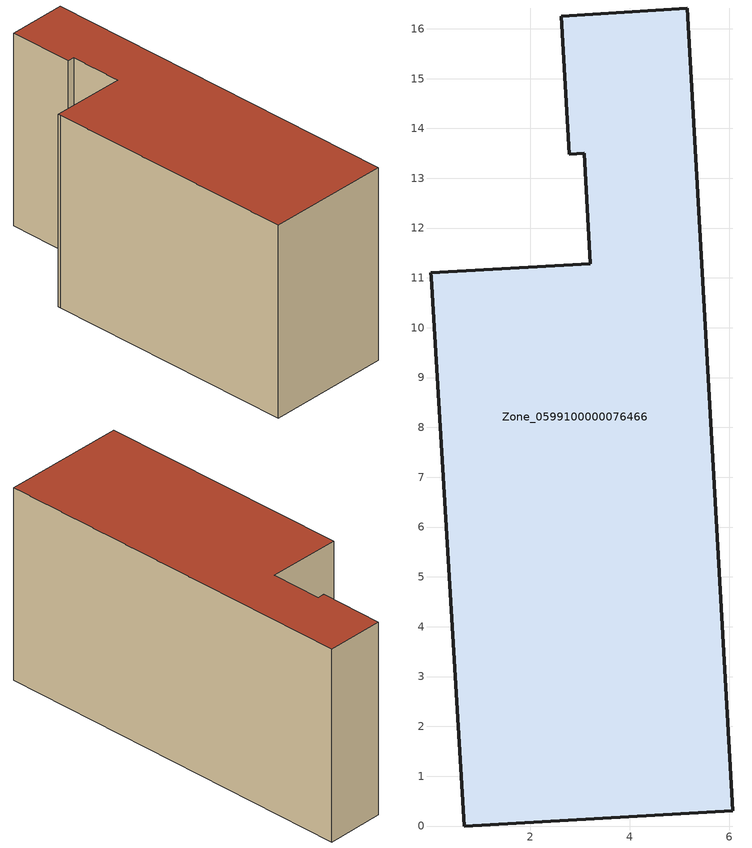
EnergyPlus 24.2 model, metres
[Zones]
Zone_0599100000076466
 floor ground (C_G): 2.63,16.26 5.16,16.42 6.06,0.31 0.68,0 0.02,11.02 0.01,11.11 3.21,11.29 3.09,13.51 2.79,13.49 z0
 wall outside (C_F): 5.16,16.42 2.63,16.26 2.79,13.49 3.09,13.51 3.21,11.29 0.01,11.11 0.02,11.02 0.68,0 6.06,0.31 5.16,16.42 z0:8.45
 roof outside (C_R): 0.01,11.11 0.02,11.02 0.68,0 6.06,0.31 5.16,16.42 2.63,16.26 2.79,13.49 3.09,13.51 3.21,11.29 z8.45
[BUILDING]
Pand.0599100000076466: North Axis=0; Terrain=City; Loads Convergence Tolerance Value=0.04; Temperature Convergence Tolerance Value=0.4; Solar Distribution=FullExterior; Maximum Number of Warmup Days=25; Minimum Number of Warmup Days=1
[Site:Location]
Rotterdam.The.Hague.AP_ZH_NLD Design_Conditions: Latitude=51.96; Longitude=4.45; Time Zone=1; Elevation=-4.5
[SITE:GROUNDTEMPERATURE:BUILDINGSURFACE]
18, 18, 18, 18, 18, 18, 18, 18, 18, 18, 18, 18
[MATERIAL] Thermal Absorptance=0.9; Solar Absorptance=0.7; Visible Absorptance=0.7
Name | Roughness | Thickness | Conductivity | Density | Specific Heat
G.TI.1975-1991 | MediumSmooth | 0.15 | 0.288461 | 540 | 1210
F.TI.1975-1991 | Rough | 0.3 | 0.230769 | 1920 | 840
R.TI.1975-1991 | MediumRough | 0.2 | 0.153846 | 1500 | 1000
[CONSTRUCTION]
C_G: G.TI.1975-1991
C_F: F.TI.1975-1991
C_R: R.TI.1975-1991
[ZONE]
Zone_0599100000076466: Type=1; Multiplier=1; Ceiling Height=Autocalculate; Volume=Autocalculate; Floor Area=autocalculate; Part of Total Floor Area=Yes
[ZONEINFILTRATION:DESIGNFLOWRATE]
Infil_Zone_0599100000076466: Zone or ZoneList or Space or SpaceList=Zone_0599100000076466; Schedule=AlwaysOn; Design Flow Rate Calculation Method=Flow/Area; Flow Rate per Floor Area=0.003; Constant Term Coefficient=1; Temperature Term Coefficient=0; Velocity Term Coefficient=0; Velocity Squared Term Coefficient=0
[HVACTEMPLATE:ZONE:IDEALLOADSAIRSYSTEM]
Zone_0599100000076466: Maximum Heating Supply Air Temperature=50; Minimum Cooling Supply Air Temperature=13; Maximum Heating Supply Air Humidity Ratio=0.0156; Minimum Cooling Supply Air Humidity Ratio=0.0077; Heating Limit=NoLimit; Cooling Limit=NoLimit; Dehumidification Control Type=ConstantSensibleHeatRatio; Cooling Sensible Heat Ratio=0.7; Dehumidification Setpoint=60; Humidification Control Type=None; Humidification Setpoint=30; Outdoor Air Method=None; Outdoor Air Flow Rate per Person=0.00944; Outdoor Air Flow Rate per Zone Floor Area=0; Outdoor Air Flow Rate per Zone=0; Demand Controlled Ventilation Type=None; Outdoor Air Economizer Type=NoEconomizer; Heat Recovery Type=None; Sensible Heat Recovery Effectiveness=0.7; Latent Heat Recovery Effectiveness=0.65
[ZONECONTROL:THERMOSTAT]
ThermostatControl_Zone_0599100000076466: Zone or ZoneList=Zone_0599100000076466; Control Type Schedule=DualSetpointControlType; Control 1=Thermostat_Zone_0599100000076466; Temperature Difference Between Cutout And Setpoint=0
[THERMOSTATSETPOINT:DUALSETPOINT]
Thermostat_Zone_0599100000076466: Heating Setpoint Temperature Schedule=HeatingSetpoint_Zone_0599100000076466; Cooling Setpoint Temperature Schedule=CoolingSetpoint_Zone_0599100000076466
[SCHEDULE:COMPACT]
HeatingSetpoint_Zone_0599100000076466: Through: 12/31, For: AllDays, Until: 24:00, 21
CoolingSetpoint_Zone_0599100000076466: Through: 12/31, For: AllDays, Until: 24:00, 24
DualSetpointControlType: Through: 12/31, For: AllDays, Until: 24:00, 4
AlwaysOn: Through: 12/31, For: AllDays, Until: 24:00, 1
